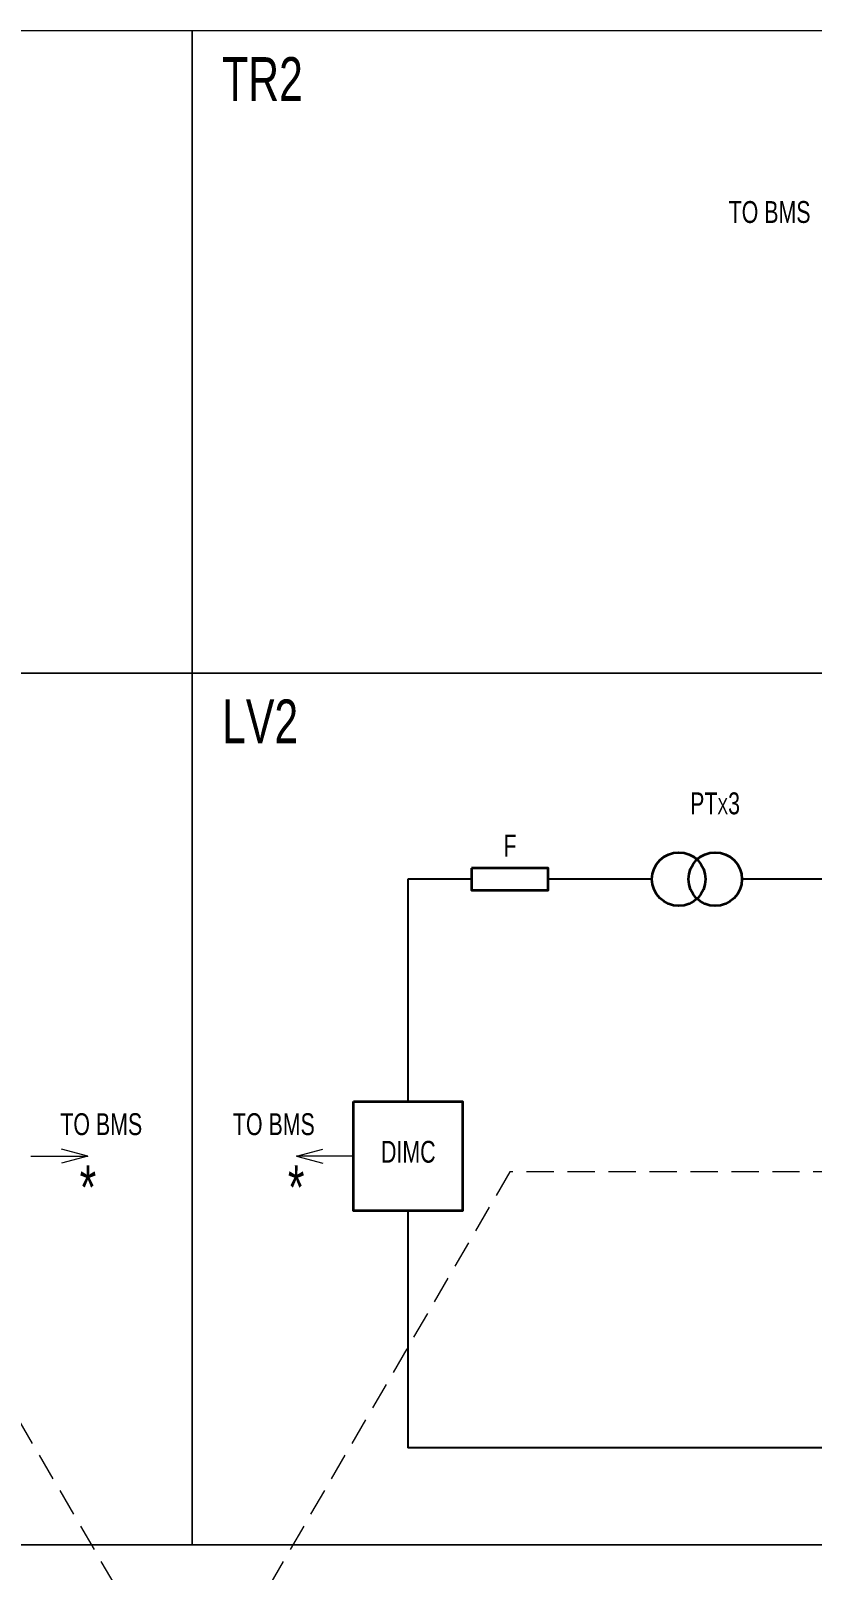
# Model space of a CAD drawing. Extents: x -5343388 to 7033982, y -486386 to 188356.
# Drawn here: x 363442 to 377752, y -415610 to -387427 of the extents above; entities that cross this region are included whole.
import ezdxf

# ---------------------------------------------------------------- set-up
doc = ezdxf.new("R2010")
doc.units = 0
doc.header["$MEASUREMENT"] = 0
doc.linetypes.add('DASHED', pattern=[0.75, 0.5, -0.25])
doc.layers.add('Equipment', color=2, linetype='Continuous', lineweight=35)
doc.layers.add('Wire Hatch', color=7, linetype='Continuous', lineweight=15)
doc.layers.add('text', color=2, linetype='Continuous')
doc.layers.add('wire', color=3, linetype='Continuous')
doc.styles.add('NKB2', font='', dxfattribs={"width": 0.7, "height": 400})
doc.styles.get('NKB2').set_extended_font_data('.VnArialH')

msp = doc.modelspace()

# ---------------------------------------------------------------- linework, layer by layer
at = {"layer": 'Equipment'}
for points in [[(371515.49917, -402758.03198), (371515.49917, -403158.03198), (372915.49917, -403158.03198), (372915.49917, -402758.03198)], [(369349.27848, -407028.58988), (371349.27848, -407028.58988), (371349.27848, -409028.58988), (369349.27848, -409028.58988)]]:
    msp.add_lwpolyline(points, close=True, dxfattribs=at)
for centre in [(375308.00765, -402958.03198), (375975.90793, -402958.03198)]:
    msp.add_circle(centre, 490, dxfattribs=at)
at = {"layer": 'wire'}
for p, q in [((371515.49917, -402958.03198), (370349.27848, -402958.03198)), ((370349.27848, -402958.03198), (370349.27848, -407028.58988)), ((374818.00765, -402958.03198), (372915.49917, -402958.03198)), ((378209.90832, -402958.03198), (376465.90793, -402958.03198)), ((370349.27848, -409028.58988), (370349.27848, -413371.08981)), ((380895.06891, -413371.08981), (370349.27848, -413371.08981))]:
    msp.add_line(p, q, dxfattribs=at)
at = {"layer": 'Wire Hatch', "linetype": 'DASHED', "ltscale": 1000}
for p, q in [((360578.74797, -408318.28116), (366395.88962, -418318.13675)), ((372213.03126, -408318.28116), (366395.88962, -418318.13675)), ((380522.01455, -408318.28116), (372213.03126, -408318.28116))]:
    msp.add_line(p, q, dxfattribs=at)
at = {"layer": 'Wire Hatch'}
for points in [[(336395.88962, -387427.16859), (336395.88962, -399187.13803), (366395.88962, -399187.13803), (366395.88962, -387427.16859)], [(366395.88962, -387427.16859), (366395.88962, -399187.13803), (396395.88962, -399187.13803), (396395.88962, -387427.16859)], [(336395.88962, -399187.13803), (336395.88962, -415147.96214), (366395.88962, -415147.96214), (366395.88962, -399187.13803)], [(366395.88962, -399187.13803), (366395.88962, -415147.96214), (396395.88962, -415147.96214), (396395.88962, -399187.13803)], [(336395.88962, -415147.96214), (336395.88962, -423147.96214), (396395.88962, -423147.96214), (396395.88962, -415147.96214)]]:
    msp.add_lwpolyline(points, close=True, dxfattribs=at)
for points in [[(363442.50076, -408028.58988), (364486.13369, -408028.58988)], [(364486.13369, -408028.58988), (364003.88369, -407899.08988)], [(364486.13369, -408028.58988), (364003.88369, -408158.08988)], [(368305.64554, -408028.58988), (368787.89554, -407899.08988)], [(369349.27848, -408028.58988), (368305.64554, -408028.58988)], [(368305.64554, -408028.58988), (368787.89554, -408158.08988)]]:
    msp.add_lwpolyline(points, dxfattribs=at)

# ---------------------------------------------------------------- texts
at = {"layer": 'text', "style": 'NKB2'}
for s, insert, char_height, width, attachment_point in [('tr2', (366946.59624, -387909.64317), 800, 3721.8502603, 1), ('to bms', (376221.93314, -390544.79855), 400, 1860.9251301, 1), ('lv2', (366946.59624, -399669.6126), 800, 3721.8502603, 1), ('pt{\\H0.75x;x}3', (375516.26838, -401370.90851), 400, 1860.9251301, 1), ('f', (372097.4908, -402144.48574), 400, 1860.9251301, 1), ('to bms', (365482.86499, -407244.41933), 400, 1860.9251301, 3), ('to bms', (367143.91425, -407244.41933), 400, 1860.9251301, 1), ('dimc', (370855.68789, -407749.57942), 400, 1860.9251301, 3), ('*', (364337.16116, -408199.15048), 800, 3721.8502603, 1), ('*', (368454.61807, -408199.15048), 800, 3721.8502603, 3)]:
    msp.add_mtext(s, dxfattribs=dict(at, insert=insert, char_height=char_height, width=width, attachment_point=attachment_point))

doc.saveas('drawing.dxf')
